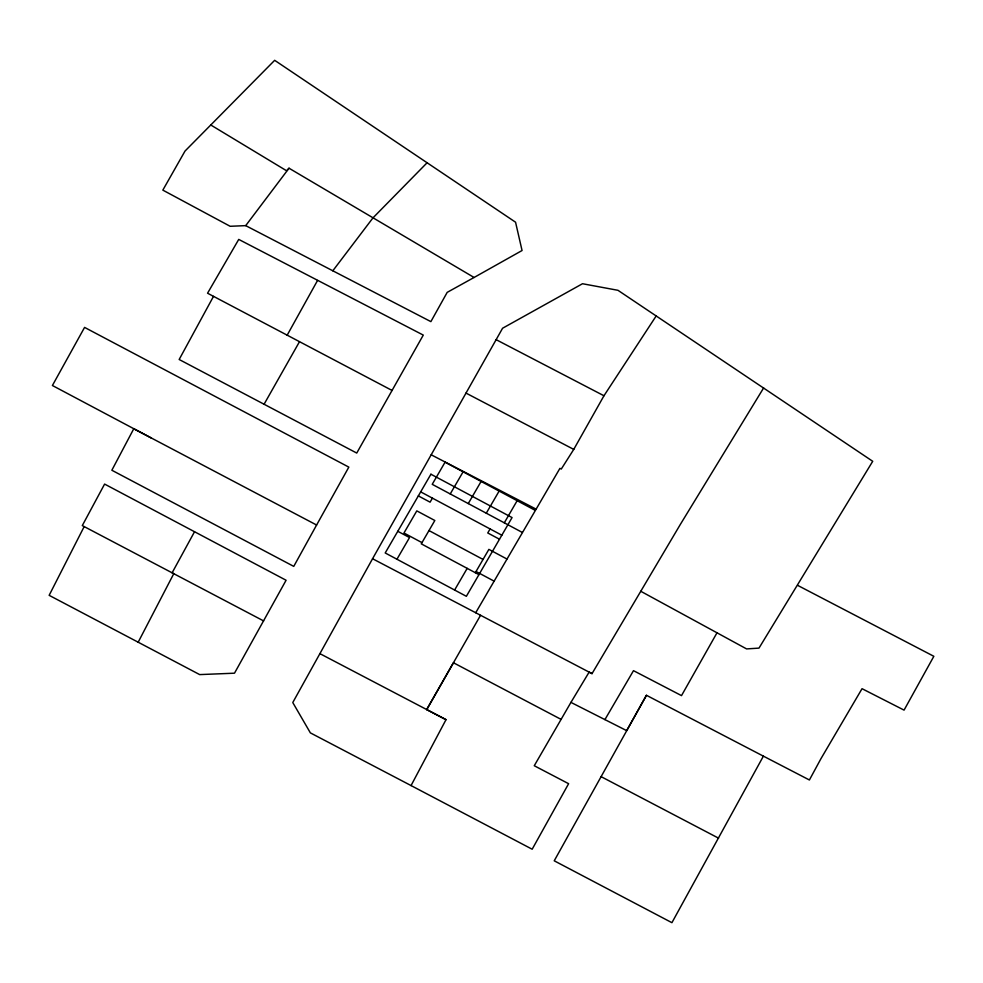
<?xml version="1.0" encoding="UTF-8"?>
<svg xmlns="http://www.w3.org/2000/svg" width="983" height="983" viewBox="0 0 983 983"><rect width="100%" height="100%" fill="white"/><g stroke="black" fill="none" stroke-linecap="round" stroke-linejoin="round"><path stroke-width="1.47" d="M320.114 653.756L446.012 719.667L411.054 785.564L310.37 732.876L292.774 702.538L372.557 558.737L502.583 328.236L582.501 283.731L617.963 290.304L872.72 461.297L758.987 648.116L746.589 648.915L640.769 591.274M84.169 526.605L49.15 595.329L199.672 674.596L234.495 673.195L286.09 580.253L104.603 484.078L82.289 525.598L263.628 620.924M138.185 642.218L173.77 573.691L172.111 572.819L194.523 531.754M213.508 296.362L179.164 359.495L356.743 453.065L423.28 335.092L238.734 239.41L207.56 293.217L392.082 390.46M763.398 756.148L646.445 695.288L554.228 860.801L671.917 922.681L763.398 756.148L809.402 779.986L820.94 758.692L862.042 688.69L904.065 710.119L933.85 656.3L797.631 585.364M316.6 525.02L293.757 566.38L111.853 470.243L133.774 428.748L316.6 525.02L348.83 467.122L84.575 327.4L52.406 385.508L151.321 438.013M287.134 335.252L317.57 280.425M646.445 695.288L626.675 730.639L570.939 702.39L534.26 765.732L568.616 783.697L532.172 849.226L411.054 785.564M475.711 612.741L559.929 468.35L561.268 469.063L573.753 449.391L603.967 395.756L656.214 315.912M717 632.794L681.514 695.62L633.494 670.664L604.914 719.617M264.083 404.234L299.459 341.765M446.012 719.667L426.696 709.591L453.433 662.751L560.949 719.31M426.696 709.591L480.552 615.284M396.948 559.241L409.53 537.566L397.783 531.299M432.422 498.135L430.087 502.166L418.34 495.899M450.239 493.945L463.091 471.828M468.264 503.579L481.105 481.449M486.278 513.2L499.131 491.07M454.613 590.033L467.195 568.371M490.087 528.94L487.752 532.97L499.499 539.237M475.33 572.72L488.883 549.374L506.909 558.995M504.304 522.821L517.144 500.703M570.939 702.39L589.124 672.126L592.024 673.638L680.322 524.455L763.644 387.916M245.713 225.635L289.027 168.216L474.076 277.476L522.059 250.518L515.559 222.207L274.662 60.319L185.013 151.063L162.834 190.124L230.145 226.287L245.713 225.635L430.873 321.625L447.191 292.369L474.076 277.476M332.807 270.804L372.999 217.845L427.089 162.773M289.027 168.216L286.569 170.759L210.78 124.988M431.193 454.797L535.919 509.034M496.108 339.651L603.967 395.756M465.991 393.089L573.753 449.391M372.557 558.737L592.024 673.638M601.068 776.631L718.561 838.167M535.17 510.324L445.066 462.194L432.225 484.324L522.329 532.454M420.675 491.869L501.834 535.219M428.981 530.562L483.046 559.438M421.977 542.628L403.964 533.007L416.804 510.877L434.83 520.499L421.277 543.845L478.942 574.637M476.042 571.504L494.068 581.125M430.923 474.224L385.201 552.962L466.36 596.312L512.069 517.574L430.923 474.224"/></g></svg>
